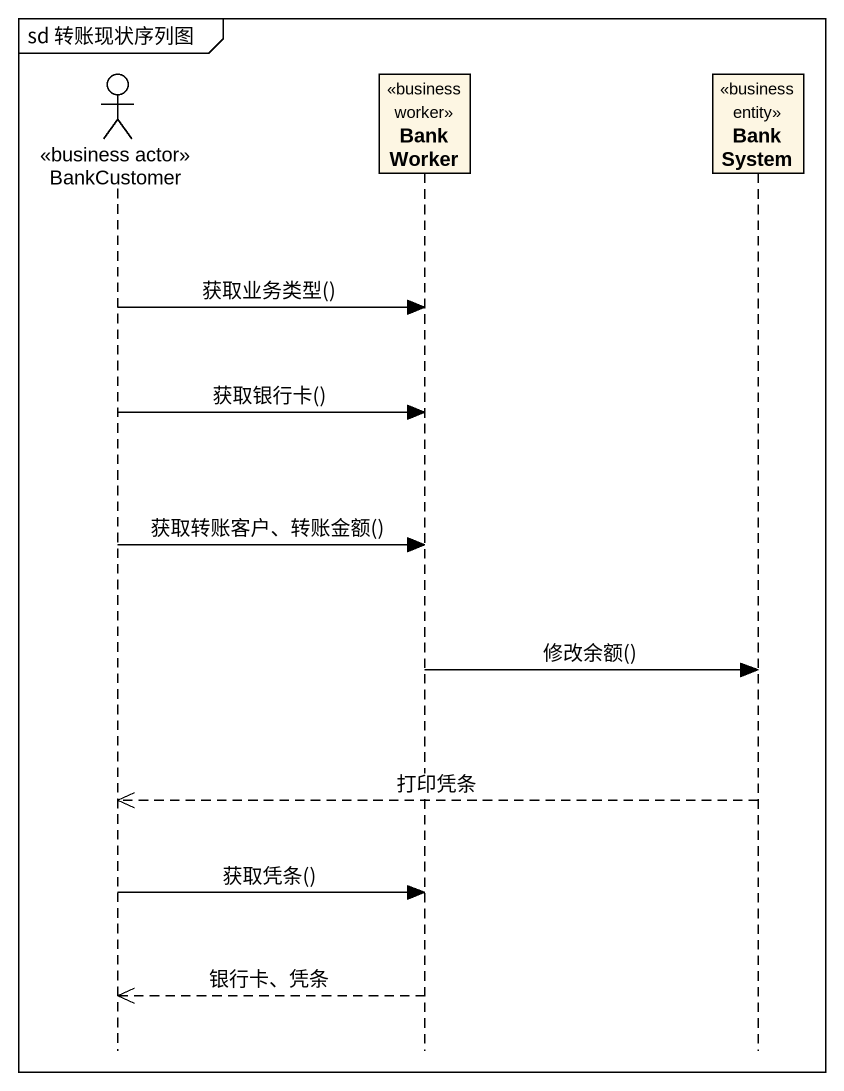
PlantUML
@startuml
mainframe sd 转账现状序列图
hide footbox
actor BankCustomer <<business actor>>
participant BankWorker <<business worker>>
participant BankSystem <<business entity>>

BankCustomer -> BankWorker : 获取业务类型()
BankCustomer -> BankWorker : 获取银行卡()
BankCustomer -> BankWorker : 获取转账客户、转账金额()
BankWorker -> BankSystem : 修改余额()
BankSystem -->> BankCustomer : 打印凭条
BankCustomer -> BankWorker : 获取凭条()
BankWorker -->> BankCustomer : 银行卡、凭条
@enduml
